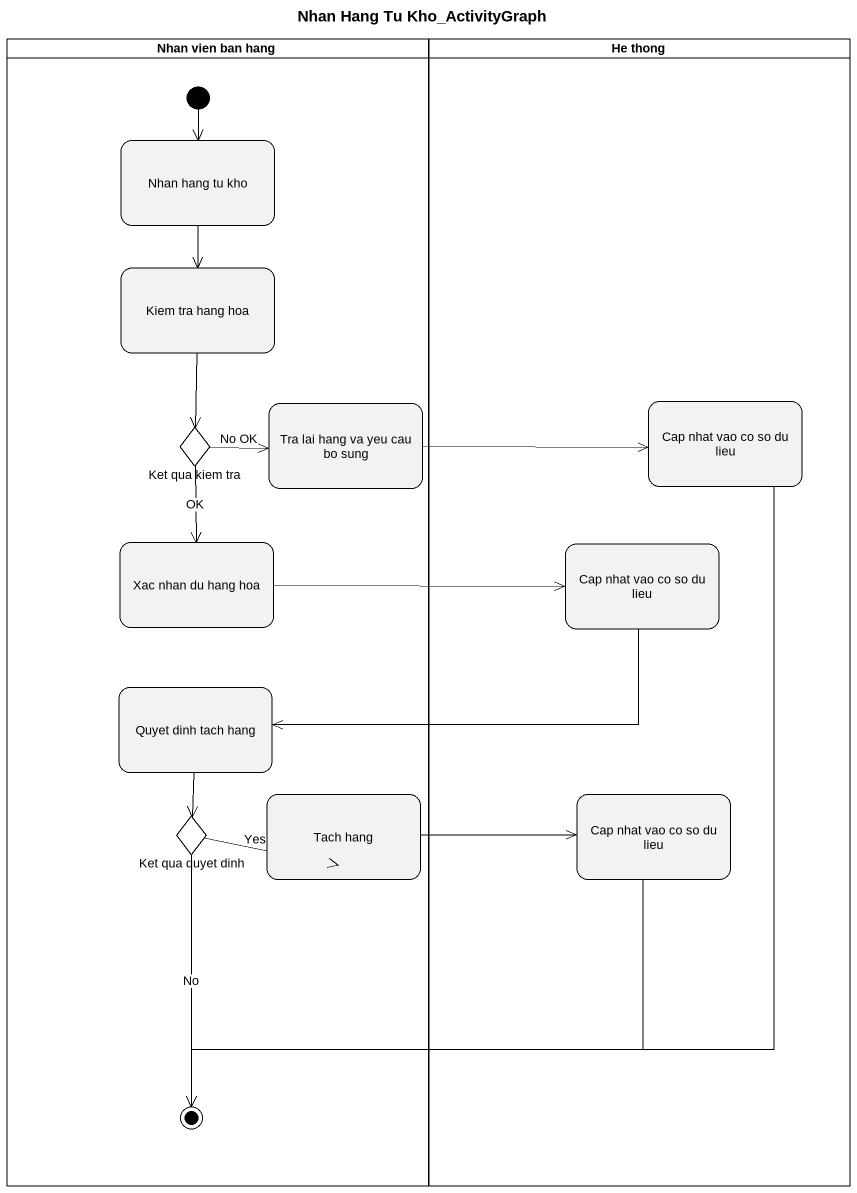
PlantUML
@startuml
title Nhan Hang Tu Kho_ActivityGraph
hide empty description
state "Nhan vien ban hang" as Nhan_vien_ban_hang <<partition>> {
  state "Nhan hang tu kho" as Nhan_hang_tu_kho
  state "Kiem tra hang hoa" as Kiem_tra_hang_hoa
  state "Tra lai hang va yeu cau bo sung" as Tra_lai_hang_va_yeu_cau_bo
  state "Ket qua kiem tra" as Ket_qua_kiem_tra <<choice>>
  state "Xac nhan du hang hoa" as Xac_nhan_du_hang_hoa
  state "Quyet dinh tach hang" as Quyet_dinh_tach_hang
  state "Ket qua quyet dinh" as Ket_qua_quyet_dinh <<choice>>
  state "Tach hang" as Tach_hang
  state final1 <<end>>
  [*] --> Nhan_hang_tu_kho
}
state "He thong" as He_thong <<partition>> {
  state "Cap nhat vao co so du lieu" as Cap_nhat_vao_co_so_du_lieu
  state "Cap nhat vao co so du lieu" as Cap_nhat_vao_co_so_du_lieu_2
  state "Cap nhat vao co so du lieu" as Cap_nhat_vao_co_so_du_lieu_3
}
Nhan_hang_tu_kho --> Kiem_tra_hang_hoa
Kiem_tra_hang_hoa --> Ket_qua_kiem_tra
Tra_lai_hang_va_yeu_cau_bo -right-> Cap_nhat_vao_co_so_du_lieu
Cap_nhat_vao_co_so_du_lieu --> final1
Ket_qua_kiem_tra -right-> Tra_lai_hang_va_yeu_cau_bo : No OK
Ket_qua_kiem_tra --> Xac_nhan_du_hang_hoa : OK
Xac_nhan_du_hang_hoa -right-> Cap_nhat_vao_co_so_du_lieu_2
Cap_nhat_vao_co_so_du_lieu_2 -left-> Quyet_dinh_tach_hang
Quyet_dinh_tach_hang --> Ket_qua_quyet_dinh
Ket_qua_quyet_dinh -right-> Tach_hang : Yes
Ket_qua_quyet_dinh --> final1 : No
Tach_hang -right-> Cap_nhat_vao_co_so_du_lieu_3
Cap_nhat_vao_co_so_du_lieu_3 --> final1
@enduml
